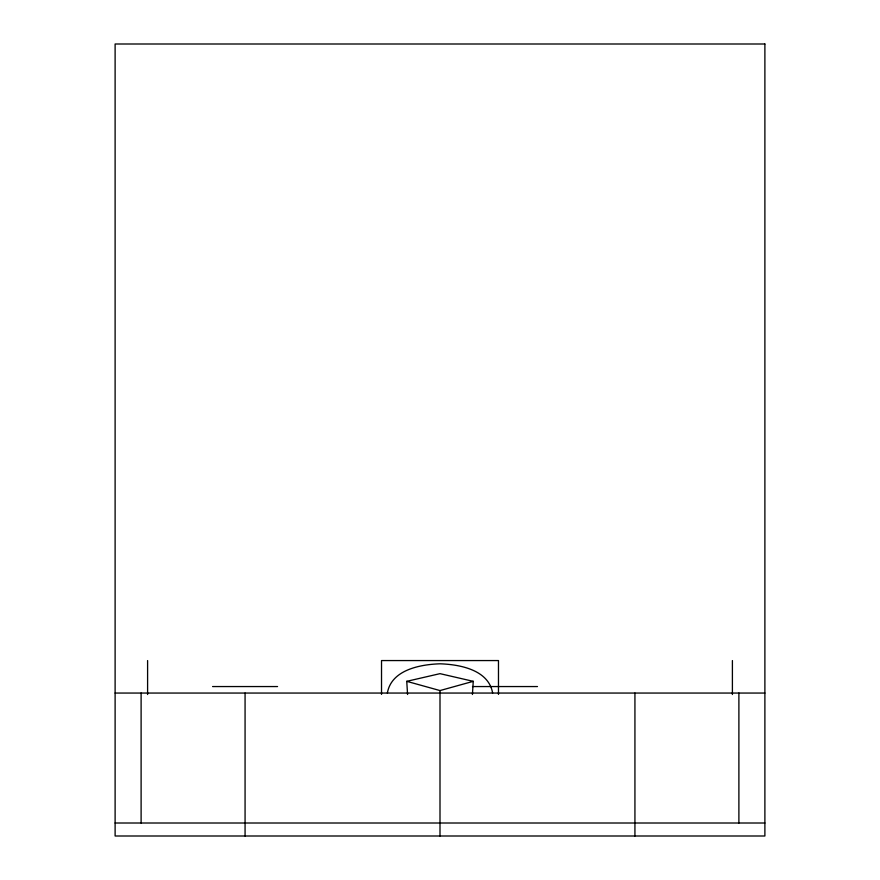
<?xml version="1.0" encoding="UTF-8"?>
<svg xmlns="http://www.w3.org/2000/svg" width="880" height="880" viewBox="0 0 880 880"><rect width="100%" height="100%" fill="white"/><g stroke="black" fill="none" stroke-linecap="round" stroke-linejoin="round"><path stroke-width="1.32" d="M472.428 694.485L473.253 681.329L440 673.651L406.747 681.329L407.572 694.485M387.365 693.055C391.369 669.79 420.189 664.466 440 663.806C459.811 664.466 488.631 669.79 492.635 693.055M406.747 681.329L440 690.569L473.253 681.329M212.575 686.554L277.552 686.554M472.494 686.554L537.471 686.554M115.115 693.055L764.885 693.055M115.115 823.009L764.885 823.009M738.892 693.055L738.892 823.009M732.402 660.561L732.402 694.507M634.931 693.055L634.931 836M498.476 694.408L498.476 660.561L381.524 660.561L381.524 694.408M440 690.569L440 836M245.069 693.055L245.069 836M147.598 660.561L147.598 694.507M141.108 693.055L141.108 823.009M764.885 44L115.115 44L115.115 836L764.885 836L764.885 44"/></g></svg>
